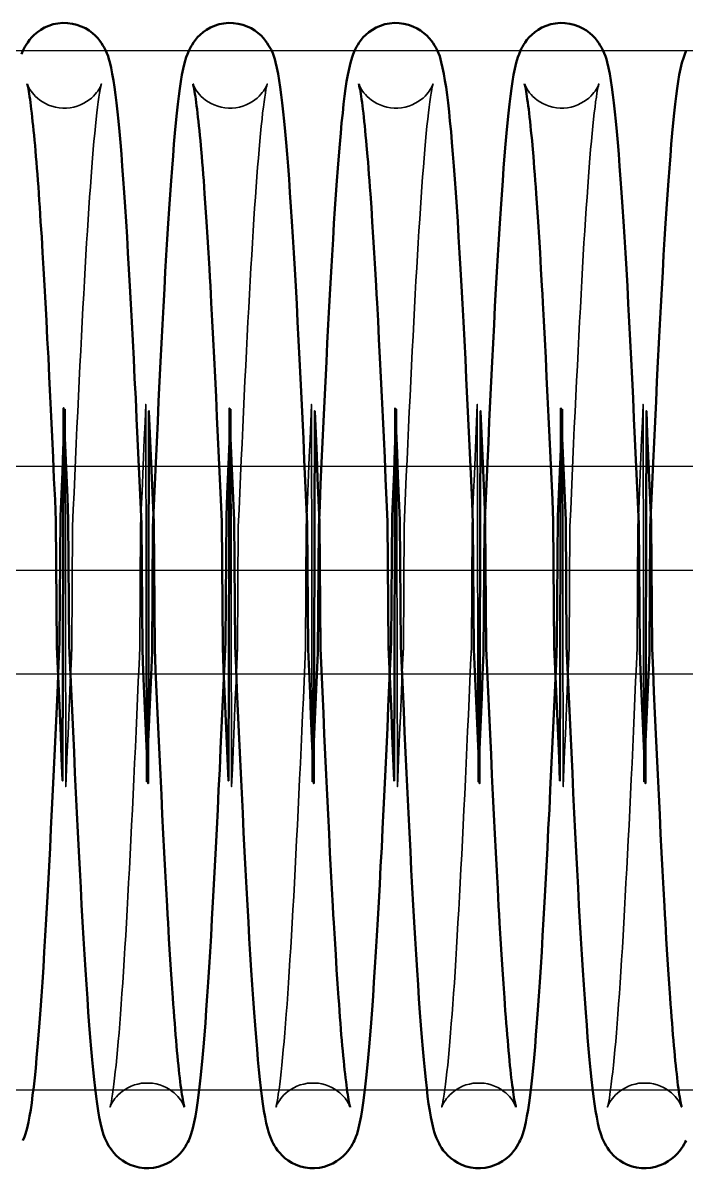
# Model space of a CAD drawing. Header units: millimetres. Extents: x 0 to 190005487, y 0 to 455456909.
# Drawn here: x 92367.8 to 92399.7, y 28280.8 to 28335.9 of the extents above; entities that cross this region are included whole.
import ezdxf

# ---------------------------------------------------------------- set-up
doc = ezdxf.new("R2010")
doc.units = ezdxf.units.MM
doc.header["$LTSCALE"] = 400
doc.header["$MEASUREMENT"] = 0
doc.linetypes.add('ACAD_ISO04W100', pattern=[30, 24, -3, 0, -3])
doc.linetypes.add('CEN', pattern=[35, 30, -2, 1, -2])
doc.layers.get('0').update_dxf_attribs({"linetype": 'CONTINUOUS'})
doc.layers.add('cen', color=1, linetype='ACAD_ISO04W100')
doc.layers.add('가려진 것(ISO)', color=7, linetype='CONTINUOUS', lineweight=35)
doc.layers.add('가시적인 것(ISO)', color=7, linetype='CONTINUOUS', lineweight=50)

# ---------------------------------------------------------------- blocks, each defined once
blk = doc.blocks.new('토션스프링 3')
at = {"layer": '가려진 것(ISO)', "flags": 128}
for points in [[(21461953.65, -50952857.63), (21461953.65, -50952857.65), (21461953.67, -50952857.7), (21461953.72, -50952857.81), (21461953.8, -50952857.97), (21461953.85, -50952858.08), (21461953.93, -50952858.2), (21461954.02, -50952858.33), (21461954.14, -50952858.48), (21461954.28, -50952858.65), (21461954.44, -50952858.83), (21461954.64, -50952859.01), (21461954.87, -50952859.19), (21461955.12, -50952859.36), (21461955.4, -50952859.52), (21461955.71, -50952859.66), (21461956.03, -50952859.77), (21461956.37, -50952859.86), (21461956.72, -50952859.92), (21461957.07, -50952859.95), (21461957.43, -50952859.95), (21461957.78, -50952859.91), (21461958.13, -50952859.85), (21461958.46, -50952859.76), (21461958.78, -50952859.63), (21461959.08, -50952859.49), (21461959.36, -50952859.33), (21461959.61, -50952859.16), (21461959.83, -50952858.98), (21461960.02, -50952858.8), (21461960.18, -50952858.62), (21461960.32, -50952858.46), (21461960.43, -50952858.31), (21461960.52, -50952858.17), (21461960.59, -50952858.05), (21461960.64, -50952857.95), (21461960.69, -50952857.87), (21461960.74, -50952857.74), (21461960.77, -50952857.67), (21461960.78, -50952857.63), (21461960.78, -50952857.64), (21461960.77, -50952857.67), (21461960.76, -50952857.73), (21461960.74, -50952857.81), (21461960.72, -50952857.91), (21461960.67, -50952858.17), (21461960.61, -50952858.51), (21461960.54, -50952858.9), (21461960.48, -50952859.35), (21461960.41, -50952859.86), (21461960.35, -50952860.42), (21461960.28, -50952861.02), (21461960.21, -50952861.68), (21461960.14, -50952862.38), (21461960.07, -50952863.13), (21461960, -50952863.93), (21461959.93, -50952864.76), (21461959.86, -50952865.64), (21461959.79, -50952866.56), (21461959.72, -50952867.53), (21461959.65, -50952868.53), (21461959.57, -50952869.57), (21461959.5, -50952870.66), (21461959.43, -50952871.77), (21461959.36, -50952872.93), (21461959.29, -50952874.11), (21461959.22, -50952875.33), (21461959.15, -50952876.58), (21461959.08, -50952877.86), (21461959, -50952879.18), (21461958.93, -50952880.53), (21461958.86, -50952881.91), (21461958.79, -50952883.31), (21461958.72, -50952884.74), (21461958.65, -50952886.2), (21461958.58, -50952887.68), (21461958.5, -50952889.18), (21461958.43, -50952890.7), (21461958.36, -50952892.24), (21461958.29, -50952893.79), (21461958.22, -50952895.37), (21461958.15, -50952896.97), (21461958.07, -50952898.58), (21461958, -50952900.21), (21461957.93, -50952911.85), (21461957.86, -50952913.5), (21461957.79, -50952915.16), (21461957.72, -50952916.83), (21461957.65, -50952918.5), (21461957.57, -50952920.18), (21461957.5, -50952921.86), (21461957.43, -50952923.54), (21461957.36, -50952925.23), (21461957.29, -50952888.93), (21461957.22, -50952890.62)], [(21461969.59, -50952857.63), (21461969.6, -50952857.65), (21461969.62, -50952857.7), (21461969.66, -50952857.81), (21461969.74, -50952857.97), (21461969.8, -50952858.07), (21461969.87, -50952858.19), (21461969.97, -50952858.33), (21461970.08, -50952858.48), (21461970.22, -50952858.65), (21461970.39, -50952858.82), (21461970.58, -50952859), (21461970.81, -50952859.18), (21461971.06, -50952859.35), (21461971.34, -50952859.51), (21461971.64, -50952859.65), (21461971.97, -50952859.77), (21461972.3, -50952859.86), (21461972.65, -50952859.92), (21461973.01, -50952859.95), (21461973.36, -50952859.95), (21461973.72, -50952859.92), (21461974.06, -50952859.85), (21461974.4, -50952859.76), (21461974.72, -50952859.64), (21461975.02, -50952859.49), (21461975.3, -50952859.33), (21461975.55, -50952859.16), (21461975.77, -50952858.98), (21461975.96, -50952858.8), (21461976.13, -50952858.62), (21461976.26, -50952858.46), (21461976.37, -50952858.31), (21461976.46, -50952858.17), (21461976.53, -50952858.06), (21461976.59, -50952857.95), (21461976.63, -50952857.87), (21461976.69, -50952857.74), (21461976.72, -50952857.67), (21461976.73, -50952857.63), (21461976.73, -50952857.63), (21461976.72, -50952857.67), (21461976.71, -50952857.73), (21461976.69, -50952857.81), (21461976.66, -50952857.91), (21461976.61, -50952858.17), (21461976.56, -50952858.51), (21461976.49, -50952858.9), (21461976.43, -50952859.35), (21461976.36, -50952859.86), (21461976.29, -50952860.41), (21461976.23, -50952861.02), (21461976.16, -50952861.68), (21461976.09, -50952862.38), (21461976.02, -50952863.13), (21461975.95, -50952863.92), (21461975.88, -50952864.76), (21461975.81, -50952865.64), (21461975.74, -50952866.56), (21461975.66, -50952867.52), (21461975.59, -50952868.53), (21461975.52, -50952869.57), (21461975.45, -50952870.65), (21461975.38, -50952871.77), (21461975.31, -50952872.92), (21461975.24, -50952874.11), (21461975.17, -50952875.33), (21461975.09, -50952876.58), (21461975.02, -50952877.86), (21461974.95, -50952879.18), (21461974.88, -50952880.53), (21461974.81, -50952881.9), (21461974.74, -50952883.31), (21461974.67, -50952884.74), (21461974.59, -50952886.2), (21461974.52, -50952887.68), (21461974.45, -50952889.18), (21461974.38, -50952890.7), (21461974.31, -50952892.23), (21461974.24, -50952893.79), (21461974.17, -50952895.37), (21461974.09, -50952896.96), (21461974.02, -50952898.58), (21461973.95, -50952900.21), (21461973.88, -50952911.85), (21461973.81, -50952913.5), (21461973.74, -50952915.16), (21461973.66, -50952916.83), (21461973.59, -50952918.5), (21461973.52, -50952920.18), (21461973.45, -50952921.86), (21461973.38, -50952923.54), (21461973.31, -50952925.23), (21461973.23, -50952888.93), (21461973.16, -50952890.62)], [(21461985.54, -50952857.63), (21461985.55, -50952857.65), (21461985.57, -50952857.7), (21461985.61, -50952857.81), (21461985.69, -50952857.97), (21461985.75, -50952858.07), (21461985.82, -50952858.19), (21461985.91, -50952858.33), (21461986.03, -50952858.48), (21461986.17, -50952858.65), (21461986.33, -50952858.82), (21461986.53, -50952859), (21461986.75, -50952859.18), (21461987.01, -50952859.35), (21461987.29, -50952859.51), (21461987.59, -50952859.65), (21461987.91, -50952859.77), (21461988.25, -50952859.86), (21461988.6, -50952859.92), (21461988.95, -50952859.95), (21461989.31, -50952859.95), (21461989.66, -50952859.92), (21461990.01, -50952859.85), (21461990.35, -50952859.76), (21461990.67, -50952859.64), (21461990.97, -50952859.49), (21461991.24, -50952859.33), (21461991.49, -50952859.16), (21461991.72, -50952858.98), (21461991.91, -50952858.8), (21461992.07, -50952858.62), (21461992.21, -50952858.46), (21461992.32, -50952858.31), (21461992.41, -50952858.17), (21461992.48, -50952858.06), (21461992.54, -50952857.95), (21461992.58, -50952857.87), (21461992.64, -50952857.74), (21461992.67, -50952857.67), (21461992.68, -50952857.63), (21461992.68, -50952857.63), (21461992.67, -50952857.67), (21461992.65, -50952857.73), (21461992.63, -50952857.81), (21461992.61, -50952857.91), (21461992.56, -50952858.17), (21461992.5, -50952858.51), (21461992.44, -50952858.9), (21461992.37, -50952859.35), (21461992.31, -50952859.86), (21461992.24, -50952860.41), (21461992.17, -50952861.02), (21461992.1, -50952861.68), (21461992.03, -50952862.38), (21461991.96, -50952863.13), (21461991.89, -50952863.92), (21461991.82, -50952864.76), (21461991.75, -50952865.64), (21461991.68, -50952866.56), (21461991.61, -50952867.52), (21461991.54, -50952868.53), (21461991.47, -50952869.57), (21461991.4, -50952870.65), (21461991.33, -50952871.77), (21461991.25, -50952872.92), (21461991.18, -50952874.11), (21461991.11, -50952875.33), (21461991.04, -50952876.58), (21461990.97, -50952877.86), (21461990.9, -50952879.18), (21461990.83, -50952880.53), (21461990.76, -50952881.9), (21461990.68, -50952883.31), (21461990.61, -50952884.74), (21461990.54, -50952886.2), (21461990.47, -50952887.68), (21461990.4, -50952889.18), (21461990.33, -50952890.7), (21461990.25, -50952892.23), (21461990.18, -50952893.79), (21461990.11, -50952895.37), (21461990.04, -50952896.96), (21461989.97, -50952898.58), (21461989.9, -50952900.21), (21461989.83, -50952911.85), (21461989.75, -50952913.5), (21461989.68, -50952915.16), (21461989.61, -50952916.83), (21461989.54, -50952918.5), (21461989.47, -50952920.18), (21461989.4, -50952921.86), (21461989.32, -50952923.54), (21461989.25, -50952925.23), (21461989.18, -50952888.93), (21461989.11, -50952890.62)], [(21462001.49, -50952857.63), (21462001.49, -50952857.65), (21462001.51, -50952857.7), (21462001.56, -50952857.81), (21462001.64, -50952857.97), (21462001.69, -50952858.07), (21462001.77, -50952858.19), (21462001.86, -50952858.33), (21462001.97, -50952858.48), (21462002.11, -50952858.65), (21462002.28, -50952858.82), (21462002.48, -50952859), (21462002.7, -50952859.18), (21462002.96, -50952859.35), (21462003.24, -50952859.51), (21462003.54, -50952859.65), (21462003.86, -50952859.77), (21462004.2, -50952859.86), (21462004.55, -50952859.92), (21462004.9, -50952859.95), (21462005.26, -50952859.95), (21462005.61, -50952859.92), (21462005.96, -50952859.85), (21462006.29, -50952859.76), (21462006.61, -50952859.64), (21462006.91, -50952859.49), (21462007.19, -50952859.33), (21462007.44, -50952859.16), (21462007.66, -50952858.98), (21462007.86, -50952858.8), (21462008.02, -50952858.62), (21462008.16, -50952858.46), (21462008.27, -50952858.31), (21462008.36, -50952858.17), (21462008.43, -50952858.06), (21462008.48, -50952857.95), (21462008.53, -50952857.87), (21462008.58, -50952857.74), (21462008.61, -50952857.67), (21462008.62, -50952857.63), (21462008.62, -50952857.63), (21462008.62, -50952857.67), (21462008.6, -50952857.73), (21462008.58, -50952857.81), (21462008.56, -50952857.91), (21462008.51, -50952858.17), (21462008.45, -50952858.51), (21462008.39, -50952858.9), (21462008.32, -50952859.35), (21462008.26, -50952859.86), (21462008.19, -50952860.41), (21462008.12, -50952861.02), (21462008.05, -50952861.68), (21462007.98, -50952862.38), (21462007.91, -50952863.13), (21462007.84, -50952863.92), (21462007.77, -50952864.76), (21462007.7, -50952865.64), (21462007.63, -50952866.56), (21462007.56, -50952867.52), (21462007.49, -50952868.53), (21462007.42, -50952869.57), (21462007.34, -50952870.65), (21462007.27, -50952871.77), (21462007.2, -50952872.92), (21462007.13, -50952874.11), (21462007.06, -50952875.33), (21462006.99, -50952876.58), (21462006.92, -50952877.86), (21462006.85, -50952879.18), (21462006.77, -50952880.53), (21462006.7, -50952881.9), (21462006.63, -50952883.31), (21462006.56, -50952884.74), (21462006.49, -50952886.2), (21462006.42, -50952887.68), (21462006.34, -50952889.18), (21462006.27, -50952890.7), (21462006.2, -50952892.23), (21462006.13, -50952893.79), (21462006.06, -50952895.37), (21462005.99, -50952896.96), (21462005.92, -50952898.58), (21462005.84, -50952900.21), (21462005.77, -50952911.85), (21462005.7, -50952913.5), (21462005.63, -50952915.16), (21462005.56, -50952916.83), (21462005.49, -50952918.5), (21462005.41, -50952920.18), (21462005.34, -50952921.86), (21462005.27, -50952923.54), (21462005.2, -50952925.23), (21462005.13, -50952888.93), (21462005.06, -50952890.62)], [(21461968.76, -50952956.08), (21461968.75, -50952956.06), (21461968.73, -50952956.01), (21461968.69, -50952955.9), (21461968.61, -50952955.74), (21461968.55, -50952955.64), (21461968.48, -50952955.52), (21461968.39, -50952955.38), (21461968.27, -50952955.23), (21461968.13, -50952955.06), (21461967.97, -50952954.89), (21461967.77, -50952954.71), (21461967.55, -50952954.53), (21461967.29, -50952954.36), (21461967.01, -50952954.2), (21461966.71, -50952954.06), (21461966.39, -50952953.94), (21461966.05, -50952953.85), (21461965.7, -50952953.79), (21461965.35, -50952953.76), (21461964.99, -50952953.76), (21461964.64, -50952953.79), (21461964.29, -50952953.86), (21461963.96, -50952953.95), (21461963.64, -50952954.07), (21461963.34, -50952954.21), (21461963.06, -50952954.37), (21461962.81, -50952954.55), (21461962.59, -50952954.73), (21461962.39, -50952954.91), (21461962.23, -50952955.08), (21461962.09, -50952955.25), (21461961.98, -50952955.4), (21461961.89, -50952955.53), (21461961.82, -50952955.65), (21461961.77, -50952955.75), (21461961.72, -50952955.84), (21461961.66, -50952955.97), (21461961.63, -50952956.04), (21461961.62, -50952956.08), (21461961.62, -50952956.08), (21461961.63, -50952956.04), (21461961.65, -50952955.99), (21461961.66, -50952955.9), (21461961.69, -50952955.8), (21461961.74, -50952955.54), (21461961.8, -50952955.21), (21461961.86, -50952954.82), (21461961.92, -50952954.37), (21461961.99, -50952953.86), (21461962.05, -50952953.3), (21461962.12, -50952952.69), (21461962.19, -50952952.03), (21461962.26, -50952951.32), (21461962.34, -50952950.56), (21461962.41, -50952949.77), (21461962.48, -50952948.93), (21461962.55, -50952948.05), (21461962.62, -50952947.13), (21461962.69, -50952946.17), (21461962.76, -50952945.16), (21461962.83, -50952944.12), (21461962.9, -50952943.03), (21461962.98, -50952941.91), (21461963.05, -50952940.76), (21461963.12, -50952939.57), (21461963.19, -50952938.35), (21461963.26, -50952937.1), (21461963.33, -50952935.82), (21461963.4, -50952934.51), (21461963.47, -50952933.16), (21461963.55, -50952931.78), (21461963.62, -50952930.38), (21461963.69, -50952928.95), (21461963.76, -50952927.49), (21461963.83, -50952926.01), (21461963.9, -50952924.51), (21461963.97, -50952922.99), (21461964.05, -50952921.45), (21461964.12, -50952919.89), (21461964.19, -50952918.32), (21461964.26, -50952916.73), (21461964.33, -50952915.12), (21461964.4, -50952913.49), (21461964.47, -50952911.85), (21461964.55, -50952900.2), (21461964.62, -50952898.54), (21461964.69, -50952896.87), (21461964.76, -50952895.2), (21461964.83, -50952893.52), (21461964.9, -50952891.84), (21461964.98, -50952890.16), (21461965.05, -50952888.47), (21461965.12, -50952924.78), (21461965.19, -50952923.09)], [(21461984.71, -50952956.08), (21461984.7, -50952956.06), (21461984.68, -50952956.01), (21461984.64, -50952955.9), (21461984.56, -50952955.74), (21461984.5, -50952955.64), (21461984.43, -50952955.52), (21461984.33, -50952955.38), (21461984.22, -50952955.23), (21461984.08, -50952955.06), (21461983.91, -50952954.89), (21461983.72, -50952954.71), (21461983.49, -50952954.53), (21461983.24, -50952954.36), (21461982.96, -50952954.2), (21461982.66, -50952954.06), (21461982.34, -50952953.94), (21461982, -50952953.85), (21461981.65, -50952953.79), (21461981.3, -50952953.76), (21461980.94, -50952953.76), (21461980.59, -50952953.79), (21461980.24, -50952953.86), (21461979.9, -50952953.95), (21461979.58, -50952954.07), (21461979.28, -50952954.21), (21461979.01, -50952954.37), (21461978.76, -50952954.55), (21461978.53, -50952954.73), (21461978.34, -50952954.91), (21461978.18, -50952955.08), (21461978.04, -50952955.25), (21461977.93, -50952955.4), (21461977.84, -50952955.53), (21461977.77, -50952955.65), (21461977.71, -50952955.75), (21461977.67, -50952955.84), (21461977.61, -50952955.97), (21461977.58, -50952956.04), (21461977.57, -50952956.08), (21461977.57, -50952956.08), (21461977.58, -50952956.04), (21461977.59, -50952955.99), (21461977.61, -50952955.9), (21461977.63, -50952955.8), (21461977.69, -50952955.54), (21461977.74, -50952955.21), (21461977.8, -50952954.82), (21461977.87, -50952954.37), (21461977.93, -50952953.86), (21461978, -50952953.3), (21461978.07, -50952952.69), (21461978.14, -50952952.03), (21461978.21, -50952951.32), (21461978.28, -50952950.57), (21461978.35, -50952949.77), (21461978.42, -50952948.93), (21461978.5, -50952948.05), (21461978.57, -50952947.13), (21461978.64, -50952946.17), (21461978.71, -50952945.16), (21461978.78, -50952944.12), (21461978.85, -50952943.03), (21461978.92, -50952941.92), (21461978.99, -50952940.76), (21461979.06, -50952939.57), (21461979.14, -50952938.35), (21461979.21, -50952937.1), (21461979.28, -50952935.82), (21461979.35, -50952934.51), (21461979.42, -50952933.16), (21461979.49, -50952931.78), (21461979.56, -50952930.38), (21461979.64, -50952928.95), (21461979.71, -50952927.49), (21461979.78, -50952926.01), (21461979.85, -50952924.51), (21461979.92, -50952922.99), (21461979.99, -50952921.45), (21461980.06, -50952919.89), (21461980.14, -50952918.32), (21461980.21, -50952916.73), (21461980.28, -50952915.12), (21461980.35, -50952913.49), (21461980.42, -50952911.85), (21461980.49, -50952900.2), (21461980.57, -50952898.54), (21461980.64, -50952896.87), (21461980.71, -50952895.2), (21461980.78, -50952893.52), (21461980.85, -50952891.84), (21461980.92, -50952890.15), (21461980.99, -50952888.47), (21461981.07, -50952924.78), (21461981.14, -50952923.09)], [(21462000.65, -50952956.08), (21462000.65, -50952956.06), (21462000.63, -50952956.01), (21462000.58, -50952955.9), (21462000.5, -50952955.74), (21462000.45, -50952955.64), (21462000.37, -50952955.52), (21462000.28, -50952955.38), (21462000.17, -50952955.23), (21462000.03, -50952955.06), (21461999.86, -50952954.89), (21461999.67, -50952954.71), (21461999.44, -50952954.53), (21461999.19, -50952954.36), (21461998.91, -50952954.2), (21461998.6, -50952954.06), (21461998.28, -50952953.94), (21461997.95, -50952953.85), (21461997.6, -50952953.79), (21461997.24, -50952953.76), (21461996.89, -50952953.76), (21461996.53, -50952953.79), (21461996.19, -50952953.86), (21461995.85, -50952953.95), (21461995.53, -50952954.07), (21461995.23, -50952954.21), (21461994.95, -50952954.37), (21461994.7, -50952954.55), (21461994.48, -50952954.73), (21461994.29, -50952954.91), (21461994.12, -50952955.08), (21461993.99, -50952955.25), (21461993.88, -50952955.4), (21461993.79, -50952955.53), (21461993.71, -50952955.65), (21461993.66, -50952955.75), (21461993.62, -50952955.84), (21461993.56, -50952955.97), (21461993.53, -50952956.04), (21461993.52, -50952956.08), (21461993.52, -50952956.08), (21461993.52, -50952956.04), (21461993.54, -50952955.99), (21461993.56, -50952955.9), (21461993.58, -50952955.8), (21461993.63, -50952955.54), (21461993.69, -50952955.21), (21461993.75, -50952954.82), (21461993.81, -50952954.37), (21461993.88, -50952953.86), (21461993.95, -50952953.3), (21461994.02, -50952952.69), (21461994.09, -50952952.03), (21461994.16, -50952951.32), (21461994.23, -50952950.57), (21461994.3, -50952949.77), (21461994.37, -50952948.93), (21461994.44, -50952948.05), (21461994.51, -50952947.13), (21461994.58, -50952946.17), (21461994.65, -50952945.16), (21461994.73, -50952944.12), (21461994.8, -50952943.03), (21461994.87, -50952941.92), (21461994.94, -50952940.76), (21461995.01, -50952939.57), (21461995.08, -50952938.35), (21461995.15, -50952937.1), (21461995.23, -50952935.82), (21461995.3, -50952934.51), (21461995.37, -50952933.16), (21461995.44, -50952931.78), (21461995.51, -50952930.38), (21461995.58, -50952928.95), (21461995.65, -50952927.49), (21461995.73, -50952926.01), (21461995.8, -50952924.51), (21461995.87, -50952922.99), (21461995.94, -50952921.45), (21461996.01, -50952919.89), (21461996.08, -50952918.32), (21461996.15, -50952916.73), (21461996.23, -50952915.12), (21461996.3, -50952913.49), (21461996.37, -50952911.85), (21461996.44, -50952900.2), (21461996.51, -50952898.54), (21461996.58, -50952896.87), (21461996.66, -50952895.2), (21461996.73, -50952893.52), (21461996.8, -50952891.84), (21461996.87, -50952890.15), (21461996.94, -50952888.47), (21461997.01, -50952924.78), (21461997.08, -50952923.09)], [(21462016.6, -50952956.08), (21462016.59, -50952956.06), (21462016.57, -50952956.01), (21462016.53, -50952955.9), (21462016.45, -50952955.74), (21462016.39, -50952955.64), (21462016.32, -50952955.52), (21462016.23, -50952955.38), (21462016.11, -50952955.23), (21462015.97, -50952955.06), (21462015.81, -50952954.89), (21462015.61, -50952954.71), (21462015.39, -50952954.53), (21462015.13, -50952954.36), (21462014.85, -50952954.2), (21462014.55, -50952954.06), (21462014.23, -50952953.94), (21462013.89, -50952953.85), (21462013.55, -50952953.79), (21462013.19, -50952953.76), (21462012.83, -50952953.76), (21462012.48, -50952953.79), (21462012.13, -50952953.86), (21462011.8, -50952953.95), (21462011.48, -50952954.07), (21462011.18, -50952954.21), (21462010.9, -50952954.37), (21462010.65, -50952954.55), (21462010.43, -50952954.73), (21462010.24, -50952954.91), (21462010.07, -50952955.08), (21462009.93, -50952955.25), (21462009.82, -50952955.4), (21462009.73, -50952955.53), (21462009.66, -50952955.65), (21462009.61, -50952955.75), (21462009.56, -50952955.84), (21462009.5, -50952955.97), (21462009.47, -50952956.04), (21462009.46, -50952956.08), (21462009.46, -50952956.08), (21462009.47, -50952956.04), (21462009.49, -50952955.99), (21462009.51, -50952955.9), (21462009.53, -50952955.8), (21462009.58, -50952955.54), (21462009.64, -50952955.21), (21462009.7, -50952954.82), (21462009.76, -50952954.37), (21462009.83, -50952953.86), (21462009.89, -50952953.3), (21462009.96, -50952952.69), (21462010.03, -50952952.03), (21462010.11, -50952951.32), (21462010.18, -50952950.57), (21462010.25, -50952949.77), (21462010.32, -50952948.93), (21462010.39, -50952948.05), (21462010.46, -50952947.13), (21462010.53, -50952946.17), (21462010.6, -50952945.16), (21462010.67, -50952944.12), (21462010.74, -50952943.03), (21462010.82, -50952941.92), (21462010.89, -50952940.76), (21462010.96, -50952939.57), (21462011.03, -50952938.35), (21462011.1, -50952937.1), (21462011.17, -50952935.82), (21462011.24, -50952934.51), (21462011.31, -50952933.16), (21462011.39, -50952931.78), (21462011.46, -50952930.38), (21462011.53, -50952928.95), (21462011.6, -50952927.49), (21462011.67, -50952926.01), (21462011.74, -50952924.51), (21462011.82, -50952922.99), (21462011.89, -50952921.45), (21462011.96, -50952919.89), (21462012.03, -50952918.32), (21462012.1, -50952916.73), (21462012.17, -50952915.12), (21462012.24, -50952913.49), (21462012.32, -50952911.85), (21462012.39, -50952900.2), (21462012.46, -50952898.54), (21462012.53, -50952896.87), (21462012.6, -50952895.2), (21462012.67, -50952893.52), (21462012.74, -50952891.84), (21462012.82, -50952890.15), (21462012.89, -50952888.47), (21462012.96, -50952924.78), (21462013.03, -50952923.09)]]:
    blk.add_lwpolyline(points, dxfattribs=at)
at = {"layer": '가시적인 것(ISO)', "flags": 128}
for points in [[(21461953.11, -50952854.75), (21461953.24, -50952854.43), (21461953.33, -50952854.25), (21461953.43, -50952854.05), (21461953.55, -50952853.85), (21461953.7, -50952853.63), (21461953.87, -50952853.39), (21461954.08, -50952853.14), (21461954.33, -50952852.9), (21461954.62, -50952852.65), (21461954.95, -50952852.41), (21461955.32, -50952852.21), (21461955.72, -50952852.03), (21461956.15, -50952851.89), (21461956.6, -50952851.8), (21461957.06, -50952851.76), (21461957.53, -50952851.77), (21461957.99, -50952851.83), (21461958.43, -50952851.93), (21461958.85, -50952852.09), (21461959.24, -50952852.27), (21461959.6, -50952852.49), (21461959.92, -50952852.73), (21461960.19, -50952852.98), (21461960.43, -50952853.23), (21461960.63, -50952853.47), (21461960.79, -50952853.7), (21461960.93, -50952853.92), (21461961.05, -50952854.12), (21461961.15, -50952854.31), (21461961.31, -50952854.65), (21461961.43, -50952854.97), (21461961.51, -50952855.25), (21461961.58, -50952855.53), (21461961.71, -50952856.08), (21461961.83, -50952856.66), (21461961.94, -50952857.28), (21461962.04, -50952857.94), (21461962.13, -50952858.66), (21461962.23, -50952859.45), (21461962.32, -50952860.3), (21461962.42, -50952861.22), (21461962.51, -50952862.21), (21461962.61, -50952863.26), (21461962.7, -50952864.37), (21461962.79, -50952865.55), (21461962.88, -50952866.79), (21461962.98, -50952868.08), (21461963.07, -50952869.44), (21461963.16, -50952870.86), (21461963.25, -50952872.33), (21461963.34, -50952873.87), (21461963.43, -50952875.46), (21461963.53, -50952877.1), (21461963.62, -50952878.79), (21461963.71, -50952880.52), (21461963.8, -50952882.3), (21461963.89, -50952884.11), (21461963.98, -50952885.97), (21461964.08, -50952887.87), (21461964.17, -50952889.81), (21461964.26, -50952891.79), (21461964.35, -50952893.79), (21461964.44, -50952895.83), (21461964.53, -50952897.88), (21461964.63, -50952899.96), (21461964.72, -50952912.05), (21461964.81, -50952914.16), (21461964.9, -50952916.29), (21461964.99, -50952918.44), (21461965.08, -50952920.6), (21461965.18, -50952922.76), (21461965.27, -50952924.93), (21461965.36, -50952889.1), (21461965.45, -50952891.26), (21461965.54, -50952893.41), (21461965.63, -50952895.55), (21461965.72, -50952897.69), (21461965.82, -50952899.82), (21461965.91, -50952911.94), (21461966, -50952914.04), (21461966.09, -50952916.11), (21461966.18, -50952918.16), (21461966.27, -50952920.18), (21461966.37, -50952922.16), (21461966.46, -50952924.12), (21461966.55, -50952926.04), (21461966.64, -50952927.93), (21461966.73, -50952929.78), (21461966.82, -50952931.59), (21461966.92, -50952933.35), (21461967.01, -50952935.07), (21461967.1, -50952936.73), (21461967.14, -50952937.54), (21461967.19, -50952938.34), (21461967.28, -50952939.89), (21461967.37, -50952941.39), (21461967.46, -50952942.84), (21461967.55, -50952944.23), (21461967.65, -50952945.55), (21461967.69, -50952946.19), (21461967.74, -50952946.81), (21461967.78, -50952947.42), (21461967.83, -50952948), (21461967.87, -50952948.57), (21461967.92, -50952949.12), (21461967.96, -50952949.66), (21461968.01, -50952950.17), (21461968.05, -50952950.67), (21461968.1, -50952951.15), (21461968.14, -50952951.62), (21461968.19, -50952952.06), (21461968.23, -50952952.49), (21461968.27, -50952952.89), (21461968.32, -50952953.27), (21461968.36, -50952953.64), (21461968.4, -50952953.98), (21461968.45, -50952954.3), (21461968.49, -50952954.6), (21461968.53, -50952954.88), (21461968.57, -50952955.13), (21461968.61, -50952955.36), (21461968.64, -50952955.56), (21461968.68, -50952955.73), (21461968.71, -50952955.88), (21461968.73, -50952955.98), (21461968.75, -50952956.05), (21461968.76, -50952956.08)], [(21461965.19, -50952923.09), (21461965.28, -50952920.93), (21461965.37, -50952918.77), (21461965.47, -50952916.62), (21461965.56, -50952914.48), (21461965.65, -50952912.36), (21461965.74, -50952900.26), (21461965.83, -50952898.19), (21461965.92, -50952896.13), (21461966.01, -50952894.1), (21461966.11, -50952892.09), (21461966.2, -50952890.11), (21461966.29, -50952888.16), (21461966.38, -50952886.25), (21461966.47, -50952884.38), (21461966.56, -50952882.56), (21461966.66, -50952880.78), (21461966.75, -50952879.04), (21461966.84, -50952877.35), (21461966.93, -50952875.7), (21461967.02, -50952874.1), (21461967.12, -50952872.56), (21461967.21, -50952871.07), (21461967.3, -50952869.64), (21461967.39, -50952868.27), (21461967.48, -50952866.96), (21461967.58, -50952865.72), (21461967.67, -50952864.53), (21461967.76, -50952863.41), (21461967.85, -50952862.36), (21461967.95, -50952861.37), (21461968.04, -50952860.44), (21461968.13, -50952859.58), (21461968.23, -50952858.79), (21461968.32, -50952858.06), (21461968.42, -50952857.39), (21461968.53, -50952856.76), (21461968.65, -50952856.17), (21461968.78, -50952855.62), (21461968.94, -50952855.06), (21461969.05, -50952854.75), (21461969.19, -50952854.43), (21461969.28, -50952854.25), (21461969.38, -50952854.05), (21461969.5, -50952853.85), (21461969.64, -50952853.63), (21461969.82, -50952853.39), (21461970.03, -50952853.14), (21461970.28, -50952852.89), (21461970.57, -50952852.65), (21461970.9, -50952852.41), (21461971.27, -50952852.21), (21461971.67, -50952852.03), (21461972.1, -50952851.89), (21461972.55, -50952851.8), (21461973.01, -50952851.76), (21461973.47, -50952851.77), (21461973.93, -50952851.83), (21461974.37, -50952851.93), (21461974.8, -50952852.09), (21461975.19, -50952852.27), (21461975.55, -50952852.49), (21461975.86, -50952852.73), (21461976.14, -50952852.98), (21461976.37, -50952853.23), (21461976.57, -50952853.47), (21461976.74, -50952853.7), (21461976.87, -50952853.92), (21461976.99, -50952854.12), (21461977.1, -50952854.31), (21461977.26, -50952854.66), (21461977.37, -50952854.97), (21461977.46, -50952855.25), (21461977.53, -50952855.53), (21461977.66, -50952856.08), (21461977.77, -50952856.66), (21461977.88, -50952857.28), (21461977.98, -50952857.94), (21461978.08, -50952858.66), (21461978.18, -50952859.45), (21461978.27, -50952860.3), (21461978.37, -50952861.22), (21461978.46, -50952862.21), (21461978.55, -50952863.26), (21461978.65, -50952864.37), (21461978.74, -50952865.55), (21461978.83, -50952866.79), (21461978.92, -50952868.08), (21461979.01, -50952869.44), (21461979.11, -50952870.86), (21461979.2, -50952872.33), (21461979.29, -50952873.87), (21461979.38, -50952875.46), (21461979.47, -50952877.1), (21461979.57, -50952878.79), (21461979.66, -50952880.52), (21461979.75, -50952882.3), (21461979.84, -50952884.11), (21461979.93, -50952885.97), (21461980.02, -50952887.87), (21461980.11, -50952889.81), (21461980.21, -50952891.79), (21461980.3, -50952893.79), (21461980.39, -50952895.83), (21461980.48, -50952897.88), (21461980.57, -50952899.96), (21461980.66, -50952912.05), (21461980.76, -50952914.16), (21461980.85, -50952916.29), (21461980.94, -50952918.44), (21461981.03, -50952920.6), (21461981.12, -50952922.76), (21461981.21, -50952924.93), (21461981.31, -50952889.1), (21461981.4, -50952891.26), (21461981.49, -50952893.41), (21461981.58, -50952895.55), (21461981.67, -50952897.69), (21461981.76, -50952899.82), (21461981.86, -50952911.94), (21461981.95, -50952914.04), (21461982.04, -50952916.11), (21461982.13, -50952918.16), (21461982.22, -50952920.18), (21461982.31, -50952922.16), (21461982.4, -50952924.12), (21461982.5, -50952926.04), (21461982.59, -50952927.93), (21461982.68, -50952929.78), (21461982.77, -50952931.59), (21461982.86, -50952933.35), (21461982.95, -50952935.07), (21461983.05, -50952936.73), (21461983.09, -50952937.54), (21461983.14, -50952938.34), (21461983.23, -50952939.89), (21461983.32, -50952941.39), (21461983.41, -50952942.84), (21461983.5, -50952944.23), (21461983.59, -50952945.55), (21461983.64, -50952946.19), (21461983.68, -50952946.81), (21461983.73, -50952947.42), (21461983.77, -50952948), (21461983.82, -50952948.57), (21461983.86, -50952949.12), (21461983.91, -50952949.66), (21461983.95, -50952950.17), (21461984, -50952950.67), (21461984.04, -50952951.15), (21461984.09, -50952951.62), (21461984.13, -50952952.06), (21461984.18, -50952952.49), (21461984.22, -50952952.89), (21461984.27, -50952953.27), (21461984.31, -50952953.64), (21461984.35, -50952953.98), (21461984.39, -50952954.3), (21461984.43, -50952954.6), (21461984.48, -50952954.88), (21461984.52, -50952955.13), (21461984.55, -50952955.36), (21461984.59, -50952955.56), (21461984.62, -50952955.73), (21461984.65, -50952955.88), (21461984.68, -50952955.98), (21461984.7, -50952956.05), (21461984.71, -50952956.08)], [(21461981.14, -50952923.09), (21461981.23, -50952920.93), (21461981.32, -50952918.77), (21461981.41, -50952916.62), (21461981.5, -50952914.48), (21461981.6, -50952912.36), (21461981.69, -50952900.26), (21461981.78, -50952898.19), (21461981.87, -50952896.13), (21461981.96, -50952894.1), (21461982.05, -50952892.09), (21461982.14, -50952890.11), (21461982.24, -50952888.16), (21461982.33, -50952886.25), (21461982.42, -50952884.38), (21461982.51, -50952882.56), (21461982.6, -50952880.78), (21461982.69, -50952879.04), (21461982.79, -50952877.35), (21461982.88, -50952875.7), (21461982.97, -50952874.1), (21461983.06, -50952872.56), (21461983.15, -50952871.07), (21461983.25, -50952869.64), (21461983.34, -50952868.27), (21461983.43, -50952866.96), (21461983.52, -50952865.72), (21461983.61, -50952864.53), (21461983.71, -50952863.41), (21461983.8, -50952862.36), (21461983.89, -50952861.37), (21461983.99, -50952860.44), (21461984.08, -50952859.58), (21461984.18, -50952858.79), (21461984.27, -50952858.06), (21461984.37, -50952857.39), (21461984.48, -50952856.76), (21461984.6, -50952856.17), (21461984.73, -50952855.61), (21461984.89, -50952855.06), (21461985, -50952854.75), (21461985.14, -50952854.43), (21461985.22, -50952854.25), (21461985.32, -50952854.05), (21461985.44, -50952853.85), (21461985.59, -50952853.63), (21461985.76, -50952853.39), (21461985.97, -50952853.14), (21461986.22, -50952852.89), (21461986.51, -50952852.65), (21461986.85, -50952852.41), (21461987.22, -50952852.2), (21461987.62, -50952852.03), (21461988.05, -50952851.89), (21461988.5, -50952851.8), (21461988.96, -50952851.76), (21461989.42, -50952851.77), (21461989.88, -50952851.83), (21461990.32, -50952851.93), (21461990.74, -50952852.09), (21461991.14, -50952852.28), (21461991.49, -50952852.49), (21461991.81, -50952852.73), (21461992.09, -50952852.98), (21461992.32, -50952853.23), (21461992.52, -50952853.47), (21461992.68, -50952853.7), (21461992.82, -50952853.92), (21461992.94, -50952854.12), (21461993.04, -50952854.31), (21461993.2, -50952854.66), (21461993.32, -50952854.97), (21461993.41, -50952855.25), (21461993.47, -50952855.53), (21461993.6, -50952856.08), (21461993.72, -50952856.66), (21461993.83, -50952857.28), (21461993.93, -50952857.94), (21461994.03, -50952858.66), (21461994.12, -50952859.45), (21461994.22, -50952860.3), (21461994.31, -50952861.22), (21461994.41, -50952862.21), (21461994.5, -50952863.26), (21461994.59, -50952864.37), (21461994.69, -50952865.55), (21461994.78, -50952866.79), (21461994.87, -50952868.08), (21461994.96, -50952869.44), (21461995.05, -50952870.86), (21461995.14, -50952872.33), (21461995.24, -50952873.87), (21461995.33, -50952875.46), (21461995.42, -50952877.1), (21461995.51, -50952878.79), (21461995.6, -50952880.52), (21461995.7, -50952882.3), (21461995.79, -50952884.11), (21461995.88, -50952885.97), (21461995.97, -50952887.87), (21461996.06, -50952889.81), (21461996.15, -50952891.79), (21461996.25, -50952893.79), (21461996.34, -50952895.83), (21461996.43, -50952897.88), (21461996.52, -50952899.96), (21461996.61, -50952912.05), (21461996.7, -50952914.16), (21461996.79, -50952916.29), (21461996.89, -50952918.44), (21461996.98, -50952920.6), (21461997.07, -50952922.76), (21461997.16, -50952924.93), (21461997.25, -50952889.1), (21461997.34, -50952891.26), (21461997.44, -50952893.41), (21461997.53, -50952895.55), (21461997.62, -50952897.69), (21461997.71, -50952899.82), (21461997.8, -50952911.94), (21461997.89, -50952914.04), (21461997.99, -50952916.11), (21461998.08, -50952918.16), (21461998.17, -50952920.18), (21461998.26, -50952922.16), (21461998.35, -50952924.12), (21461998.44, -50952926.04), (21461998.53, -50952927.93), (21461998.63, -50952929.78), (21461998.72, -50952931.59), (21461998.81, -50952933.35), (21461998.9, -50952935.07), (21461998.99, -50952936.73), (21461999.04, -50952937.54), (21461999.08, -50952938.34), (21461999.17, -50952939.89), (21461999.27, -50952941.39), (21461999.36, -50952942.84), (21461999.45, -50952944.23), (21461999.54, -50952945.55), (21461999.58, -50952946.19), (21461999.63, -50952946.81), (21461999.68, -50952947.42), (21461999.72, -50952948), (21461999.77, -50952948.57), (21461999.81, -50952949.12), (21461999.86, -50952949.66), (21461999.9, -50952950.17), (21461999.95, -50952950.67), (21461999.99, -50952951.15), (21462000.04, -50952951.62), (21462000.08, -50952952.06), (21462000.12, -50952952.49), (21462000.17, -50952952.89), (21462000.21, -50952953.27), (21462000.26, -50952953.64), (21462000.3, -50952953.98), (21462000.34, -50952954.3), (21462000.38, -50952954.6), (21462000.42, -50952954.88), (21462000.46, -50952955.13), (21462000.5, -50952955.36), (21462000.54, -50952955.56), (21462000.57, -50952955.73), (21462000.6, -50952955.88), (21462000.63, -50952955.98), (21462000.65, -50952956.05), (21462000.65, -50952956.08)], [(21461997.08, -50952923.09), (21461997.18, -50952920.93), (21461997.27, -50952918.77), (21461997.36, -50952916.62), (21461997.45, -50952914.48), (21461997.54, -50952912.36), (21461997.63, -50952900.26), (21461997.72, -50952898.19), (21461997.82, -50952896.13), (21461997.91, -50952894.1), (21461998, -50952892.09), (21461998.09, -50952890.11), (21461998.18, -50952888.16), (21461998.27, -50952886.25), (21461998.37, -50952884.38), (21461998.46, -50952882.56), (21461998.55, -50952880.78), (21461998.64, -50952879.04), (21461998.73, -50952877.35), (21461998.82, -50952875.7), (21461998.92, -50952874.1), (21461999.01, -50952872.56), (21461999.1, -50952871.07), (21461999.19, -50952869.64), (21461999.29, -50952868.27), (21461999.38, -50952866.96), (21461999.47, -50952865.72), (21461999.56, -50952864.53), (21461999.65, -50952863.41), (21461999.75, -50952862.36), (21461999.84, -50952861.37), (21461999.93, -50952860.44), (21462000.03, -50952859.58), (21462000.12, -50952858.79), (21462000.22, -50952858.06), (21462000.32, -50952857.39), (21462000.43, -50952856.76), (21462000.54, -50952856.17), (21462000.68, -50952855.61), (21462000.84, -50952855.06), (21462000.95, -50952854.75), (21462001.08, -50952854.42), (21462001.17, -50952854.25), (21462001.27, -50952854.05), (21462001.39, -50952853.85), (21462001.54, -50952853.63), (21462001.71, -50952853.39), (21462001.92, -50952853.14), (21462002.17, -50952852.89), (21462002.46, -50952852.65), (21462002.79, -50952852.41), (21462003.16, -50952852.2), (21462003.57, -50952852.03), (21462004, -50952851.89), (21462004.45, -50952851.8), (21462004.9, -50952851.76), (21462005.37, -50952851.77), (21462005.83, -50952851.83), (21462006.27, -50952851.93), (21462006.69, -50952852.09), (21462007.08, -50952852.28), (21462007.44, -50952852.49), (21462007.76, -50952852.73), (21462008.03, -50952852.98), (21462008.27, -50952853.23), (21462008.47, -50952853.47), (21462008.63, -50952853.7), (21462008.77, -50952853.92), (21462008.89, -50952854.12), (21462008.99, -50952854.31), (21462009.15, -50952854.66), (21462009.27, -50952854.97), (21462009.35, -50952855.25), (21462009.42, -50952855.53), (21462009.55, -50952856.08), (21462009.67, -50952856.66), (21462009.78, -50952857.28), (21462009.88, -50952857.94), (21462009.97, -50952858.66), (21462010.07, -50952859.45), (21462010.16, -50952860.3), (21462010.26, -50952861.22), (21462010.35, -50952862.21), (21462010.45, -50952863.26), (21462010.54, -50952864.37), (21462010.63, -50952865.55), (21462010.72, -50952866.79), (21462010.82, -50952868.08), (21462010.91, -50952869.44), (21462011, -50952870.86), (21462011.09, -50952872.33), (21462011.18, -50952873.87), (21462011.28, -50952875.46), (21462011.37, -50952877.1), (21462011.46, -50952878.79), (21462011.55, -50952880.52), (21462011.64, -50952882.3), (21462011.73, -50952884.11), (21462011.83, -50952885.97), (21462011.92, -50952887.87), (21462012.01, -50952889.81), (21462012.1, -50952891.79), (21462012.19, -50952893.79), (21462012.28, -50952895.83), (21462012.38, -50952897.88), (21462012.47, -50952899.96), (21462012.56, -50952912.05), (21462012.65, -50952914.16), (21462012.74, -50952916.29), (21462012.83, -50952918.44), (21462012.92, -50952920.6), (21462013.02, -50952922.76), (21462013.11, -50952924.93), (21462013.2, -50952889.1), (21462013.29, -50952891.26), (21462013.38, -50952893.41), (21462013.47, -50952895.55), (21462013.57, -50952897.69), (21462013.66, -50952899.82), (21462013.75, -50952911.94), (21462013.84, -50952914.04), (21462013.93, -50952916.11), (21462014.02, -50952918.16), (21462014.12, -50952920.18), (21462014.21, -50952922.16), (21462014.3, -50952924.12), (21462014.39, -50952926.04), (21462014.48, -50952927.93), (21462014.57, -50952929.78), (21462014.66, -50952931.59), (21462014.76, -50952933.35), (21462014.85, -50952935.07), (21462014.94, -50952936.73), (21462014.98, -50952937.54), (21462015.03, -50952938.34), (21462015.12, -50952939.89), (21462015.21, -50952941.39), (21462015.3, -50952942.84), (21462015.4, -50952944.23), (21462015.49, -50952945.55), (21462015.53, -50952946.19), (21462015.58, -50952946.81), (21462015.62, -50952947.42), (21462015.67, -50952948), (21462015.71, -50952948.57), (21462015.76, -50952949.12), (21462015.8, -50952949.66), (21462015.85, -50952950.17), (21462015.89, -50952950.67), (21462015.94, -50952951.15), (21462015.98, -50952951.62), (21462016.03, -50952952.06), (21462016.07, -50952952.49), (21462016.12, -50952952.89), (21462016.16, -50952953.27), (21462016.2, -50952953.64), (21462016.24, -50952953.98), (21462016.29, -50952954.3), (21462016.33, -50952954.6), (21462016.37, -50952954.88), (21462016.41, -50952955.13), (21462016.45, -50952955.36), (21462016.48, -50952955.56), (21462016.52, -50952955.73), (21462016.55, -50952955.88), (21462016.57, -50952955.98), (21462016.59, -50952956.05), (21462016.6, -50952956.08)], [(21462013.03, -50952923.09), (21462013.12, -50952920.93), (21462013.21, -50952918.77), (21462013.31, -50952916.62), (21462013.4, -50952914.48), (21462013.49, -50952912.36), (21462013.58, -50952900.26), (21462013.67, -50952898.19), (21462013.76, -50952896.13), (21462013.85, -50952894.1), (21462013.95, -50952892.09), (21462014.04, -50952890.11), (21462014.13, -50952888.16), (21462014.22, -50952886.25), (21462014.31, -50952884.38), (21462014.41, -50952882.56), (21462014.5, -50952880.78), (21462014.59, -50952879.04), (21462014.68, -50952877.35), (21462014.77, -50952875.7), (21462014.86, -50952874.1), (21462014.96, -50952872.56), (21462015.05, -50952871.07), (21462015.14, -50952869.64), (21462015.23, -50952868.27), (21462015.32, -50952866.96), (21462015.42, -50952865.72), (21462015.51, -50952864.53), (21462015.6, -50952863.41), (21462015.69, -50952862.36), (21462015.79, -50952861.37), (21462015.88, -50952860.44), (21462015.98, -50952859.58), (21462016.07, -50952858.79), (21462016.17, -50952858.06), (21462016.27, -50952857.39), (21462016.37, -50952856.76), (21462016.49, -50952856.17), (21462016.62, -50952855.61), (21462016.79, -50952855.06), (21462016.89, -50952854.75), (21462017.03, -50952854.42)], [(21461957.22, -50952890.62), (21461957.12, -50952892.78), (21461957.03, -50952894.94), (21461956.94, -50952897.09), (21461956.85, -50952899.22), (21461956.76, -50952911.34), (21461956.67, -50952913.43), (21461956.58, -50952915.51), (21461956.48, -50952917.57), (21461956.39, -50952919.6), (21461956.3, -50952921.61), (21461956.21, -50952923.59), (21461956.12, -50952925.54), (21461956.03, -50952927.45), (21461955.93, -50952929.31), (21461955.84, -50952931.13), (21461955.75, -50952932.91), (21461955.66, -50952934.65), (21461955.57, -50952936.35), (21461955.48, -50952938), (21461955.38, -50952939.59), (21461955.29, -50952941.14), (21461955.2, -50952942.62), (21461955.11, -50952944.05), (21461955.02, -50952945.42), (21461954.92, -50952946.72), (21461954.83, -50952947.97), (21461954.74, -50952949.15), (21461954.65, -50952950.28), (21461954.55, -50952951.34), (21461954.46, -50952952.33), (21461954.37, -50952953.26), (21461954.27, -50952954.13), (21461954.17, -50952954.93), (21461954.08, -50952955.66), (21461953.98, -50952956.33), (21461953.87, -50952956.95), (21461953.76, -50952957.54), (21461953.63, -50952958.09), (21461953.48, -50952958.64), (21461953.37, -50952958.95), (21461953.23, -50952959.28)], [(21461973.16, -50952890.62), (21461973.07, -50952892.78), (21461972.98, -50952894.94), (21461972.89, -50952897.09), (21461972.8, -50952899.22), (21461972.71, -50952911.34), (21461972.61, -50952913.43), (21461972.52, -50952915.51), (21461972.43, -50952917.57), (21461972.34, -50952919.6), (21461972.25, -50952921.61), (21461972.16, -50952923.59), (21461972.06, -50952925.54), (21461971.97, -50952927.45), (21461971.88, -50952929.31), (21461971.79, -50952931.13), (21461971.7, -50952932.91), (21461971.61, -50952934.65), (21461971.51, -50952936.35), (21461971.42, -50952938), (21461971.33, -50952939.59), (21461971.24, -50952941.14), (21461971.15, -50952942.62), (21461971.06, -50952944.05), (21461970.96, -50952945.42), (21461970.87, -50952946.72), (21461970.78, -50952947.97), (21461970.69, -50952949.15), (21461970.59, -50952950.27), (21461970.5, -50952951.33), (21461970.41, -50952952.33), (21461970.31, -50952953.26), (21461970.22, -50952954.13), (21461970.12, -50952954.93), (21461970.02, -50952955.66), (21461969.93, -50952956.33), (21461969.82, -50952956.95), (21461969.7, -50952957.54), (21461969.57, -50952958.09), (21461969.43, -50952958.65), (21461969.33, -50952958.95), (21461969.18, -50952959.28), (21461969.09, -50952959.46), (21461968.98, -50952959.66), (21461968.86, -50952959.86), (21461968.71, -50952960.08), (21461968.54, -50952960.32), (21461968.33, -50952960.57), (21461968.08, -50952960.82), (21461967.78, -50952961.06), (21461967.45, -50952961.3), (21461967.08, -50952961.51), (21461966.68, -50952961.68), (21461966.25, -50952961.82), (21461965.8, -50952961.91), (21461965.34, -50952961.95), (21461964.88, -50952961.94), (21461964.42, -50952961.88), (21461963.97, -50952961.77), (21461963.55, -50952961.62), (21461963.16, -50952961.43), (21461962.8, -50952961.21), (21461962.49, -50952960.98), (21461962.21, -50952960.73), (21461961.98, -50952960.48), (21461961.78, -50952960.23), (21461961.61, -50952960.01), (21461961.48, -50952959.79), (21461961.37, -50952959.59), (21461961.27, -50952959.4), (21461961.12, -50952959.06), (21461961, -50952958.75), (21461960.83, -50952958.18), (21461960.69, -50952957.62), (21461960.58, -50952957.05), (21461960.47, -50952956.44), (21461960.37, -50952955.78), (21461960.27, -50952955.05), (21461960.18, -50952954.26), (21461960.08, -50952953.41), (21461959.99, -50952952.5), (21461959.9, -50952951.52), (21461959.8, -50952950.48), (21461959.71, -50952949.37), (21461959.62, -50952948.19), (21461959.52, -50952946.95), (21461959.43, -50952945.64), (21461959.34, -50952944.28), (21461959.25, -50952942.86), (21461959.16, -50952941.38), (21461959.06, -50952939.85), (21461958.97, -50952938.26), (21461958.88, -50952936.63), (21461958.79, -50952934.95), (21461958.7, -50952933.22), (21461958.61, -50952931.44), (21461958.51, -50952929.61), (21461958.42, -50952927.75), (21461958.33, -50952925.84), (21461958.24, -50952923.9), (21461958.15, -50952921.94), (21461958.06, -50952919.94), (21461957.96, -50952917.92), (21461957.87, -50952915.87), (21461957.78, -50952913.79), (21461957.69, -50952911.68), (21461957.6, -50952899.56), (21461957.51, -50952897.43), (21461957.41, -50952895.28), (21461957.32, -50952893.13), (21461957.23, -50952890.98), (21461957.14, -50952888.82), (21461957.05, -50952924.66), (21461956.96, -50952922.5), (21461956.87, -50952920.34), (21461956.77, -50952918.18), (21461956.68, -50952916.04), (21461956.59, -50952913.91), (21461956.5, -50952911.79), (21461956.41, -50952899.7), (21461956.32, -50952897.64), (21461956.22, -50952895.6), (21461956.13, -50952893.58), (21461956.04, -50952891.58), (21461955.95, -50952889.62), (21461955.86, -50952887.69), (21461955.77, -50952885.8), (21461955.68, -50952883.95), (21461955.58, -50952882.15), (21461955.49, -50952880.39), (21461955.4, -50952878.68), (21461955.31, -50952877.02), (21461955.22, -50952875.4), (21461955.13, -50952873.84), (21461955.04, -50952872.33), (21461954.94, -50952870.89), (21461954.85, -50952869.5), (21461954.81, -50952868.83), (21461954.76, -50952868.18), (21461954.72, -50952867.54), (21461954.67, -50952866.92), (21461954.63, -50952866.32), (21461954.58, -50952865.73), (21461954.54, -50952865.16), (21461954.49, -50952864.6), (21461954.44, -50952864.07), (21461954.4, -50952863.55), (21461954.35, -50952863.05), (21461954.31, -50952862.56), (21461954.26, -50952862.1), (21461954.22, -50952861.65), (21461954.17, -50952861.23), (21461954.13, -50952860.82), (21461954.09, -50952860.44), (21461954.04, -50952860.07), (21461954, -50952859.73), (21461953.96, -50952859.41), (21461953.92, -50952859.11), (21461953.88, -50952858.83), (21461953.84, -50952858.58), (21461953.8, -50952858.35), (21461953.76, -50952858.15), (21461953.73, -50952857.97), (21461953.7, -50952857.83), (21461953.67, -50952857.72), (21461953.65, -50952857.66), (21461953.65, -50952857.63)], [(21461989.11, -50952890.62), (21461989.02, -50952892.78), (21461988.93, -50952894.94), (21461988.83, -50952897.09), (21461988.74, -50952899.22), (21461988.65, -50952911.34), (21461988.56, -50952913.43), (21461988.47, -50952915.51), (21461988.38, -50952917.57), (21461988.29, -50952919.6), (21461988.19, -50952921.61), (21461988.1, -50952923.59), (21461988.01, -50952925.54), (21461987.92, -50952927.45), (21461987.83, -50952929.31), (21461987.74, -50952931.13), (21461987.64, -50952932.91), (21461987.55, -50952934.65), (21461987.46, -50952936.35), (21461987.37, -50952938), (21461987.28, -50952939.59), (21461987.19, -50952941.14), (21461987.09, -50952942.62), (21461987, -50952944.05), (21461986.91, -50952945.42), (21461986.82, -50952946.72), (21461986.73, -50952947.97), (21461986.63, -50952949.15), (21461986.54, -50952950.28), (21461986.45, -50952951.34), (21461986.35, -50952952.33), (21461986.26, -50952953.26), (21461986.16, -50952954.13), (21461986.07, -50952954.93), (21461985.97, -50952955.66), (21461985.87, -50952956.33), (21461985.77, -50952956.95), (21461985.65, -50952957.54), (21461985.52, -50952958.09), (21461985.38, -50952958.65), (21461985.27, -50952958.95), (21461985.13, -50952959.28), (21461985.04, -50952959.46), (21461984.93, -50952959.66), (21461984.8, -50952959.86), (21461984.66, -50952960.08), (21461984.48, -50952960.32), (21461984.27, -50952960.57), (21461984.02, -50952960.82), (21461983.73, -50952961.06), (21461983.4, -50952961.29), (21461983.03, -50952961.5), (21461982.63, -50952961.68), (21461982.2, -50952961.82), (21461981.75, -50952961.91), (21461981.29, -50952961.95), (21461980.83, -50952961.94), (21461980.37, -50952961.88), (21461979.93, -50952961.78), (21461979.5, -50952961.62), (21461979.11, -50952961.44), (21461978.76, -50952961.22), (21461978.44, -50952960.98), (21461978.16, -50952960.73), (21461977.93, -50952960.48), (21461977.73, -50952960.24), (21461977.56, -50952960.01), (21461977.43, -50952959.79), (21461977.31, -50952959.59), (21461977.22, -50952959.4), (21461977.07, -50952959.06), (21461976.95, -50952958.75), (21461976.86, -50952958.46), (21461976.78, -50952958.19), (21461976.64, -50952957.63), (21461976.53, -50952957.05), (21461976.42, -50952956.43), (21461976.31, -50952955.76), (21461976.22, -50952955.04), (21461976.12, -50952954.26), (21461976.03, -50952953.42), (21461975.94, -50952952.5), (21461975.84, -50952951.52), (21461975.75, -50952950.48), (21461975.66, -50952949.37), (21461975.56, -50952948.2), (21461975.47, -50952946.97), (21461975.38, -50952945.67), (21461975.29, -50952944.31), (21461975.2, -50952942.89), (21461975.1, -50952941.41), (21461975.01, -50952939.87), (21461974.92, -50952938.29), (21461974.83, -50952936.65), (21461974.74, -50952934.97), (21461974.65, -50952933.24), (21461974.55, -50952931.47), (21461974.46, -50952929.65), (21461974.37, -50952927.79), (21461974.28, -50952925.88), (21461974.19, -50952923.94), (21461974.1, -50952921.97), (21461974, -50952919.97), (21461973.91, -50952917.94), (21461973.82, -50952915.89), (21461973.73, -50952913.82), (21461973.64, -50952911.72), (21461973.55, -50952899.61), (21461973.45, -50952897.47), (21461973.36, -50952895.33), (21461973.27, -50952893.17), (21461973.18, -50952891.01), (21461973.09, -50952888.84), (21461973, -50952924.68), (21461972.91, -50952922.52), (21461972.81, -50952920.37), (21461972.72, -50952918.22), (21461972.63, -50952916.08), (21461972.54, -50952913.95), (21461972.45, -50952911.83), (21461972.36, -50952899.74), (21461972.26, -50952897.66), (21461972.17, -50952895.62), (21461972.08, -50952893.6), (21461971.99, -50952891.61), (21461971.9, -50952889.66), (21461971.81, -50952887.73), (21461971.72, -50952885.84), (21461971.62, -50952883.99), (21461971.53, -50952882.18), (21461971.44, -50952880.41), (21461971.35, -50952878.7), (21461971.3, -50952877.86), (21461971.26, -50952877.04), (21461971.21, -50952876.23), (21461971.17, -50952875.43), (21461971.08, -50952873.87), (21461970.98, -50952872.36), (21461970.89, -50952870.91), (21461970.8, -50952869.52), (21461970.71, -50952868.2), (21461970.66, -50952867.56), (21461970.62, -50952866.93), (21461970.57, -50952866.33), (21461970.53, -50952865.74), (21461970.48, -50952865.17), (21461970.44, -50952864.62), (21461970.35, -50952863.56), (21461970.3, -50952863.06), (21461970.26, -50952862.58), (21461970.21, -50952862.11), (21461970.16, -50952861.66), (21461970.12, -50952861.23), (21461970.07, -50952860.82), (21461970.03, -50952860.44), (21461969.99, -50952860.07), (21461969.94, -50952859.72), (21461969.9, -50952859.4), (21461969.86, -50952859.1), (21461969.82, -50952858.83), (21461969.78, -50952858.58), (21461969.75, -50952858.35), (21461969.71, -50952858.15), (21461969.68, -50952857.98), (21461969.64, -50952857.83), (21461969.62, -50952857.72), (21461969.6, -50952857.65), (21461969.59, -50952857.63)], [(21462005.06, -50952890.62), (21462004.97, -50952892.78), (21462004.87, -50952894.94), (21462004.78, -50952897.09), (21462004.69, -50952899.22), (21462004.6, -50952911.34), (21462004.51, -50952913.43), (21462004.42, -50952915.51), (21462004.32, -50952917.57), (21462004.23, -50952919.6), (21462004.14, -50952921.61), (21462004.05, -50952923.59), (21462003.96, -50952925.54), (21462003.87, -50952927.45), (21462003.77, -50952929.31), (21462003.68, -50952931.13), (21462003.59, -50952932.91), (21462003.5, -50952934.65), (21462003.41, -50952936.35), (21462003.32, -50952938), (21462003.22, -50952939.59), (21462003.13, -50952941.14), (21462003.04, -50952942.62), (21462002.95, -50952944.05), (21462002.86, -50952945.42), (21462002.77, -50952946.72), (21462002.67, -50952947.97), (21462002.58, -50952949.15), (21462002.49, -50952950.28), (21462002.4, -50952951.34), (21462002.3, -50952952.33), (21462002.21, -50952953.26), (21462002.11, -50952954.13), (21462002.02, -50952954.93), (21462001.92, -50952955.66), (21462001.82, -50952956.33), (21462001.71, -50952956.95), (21462001.6, -50952957.54), (21462001.47, -50952958.09), (21462001.32, -50952958.65), (21462001.22, -50952958.95), (21462001.07, -50952959.28), (21462000.98, -50952959.46), (21462000.87, -50952959.66), (21462000.75, -50952959.86), (21462000.6, -50952960.08), (21462000.43, -50952960.32), (21462000.22, -50952960.57), (21461999.97, -50952960.82), (21461999.68, -50952961.06), (21461999.35, -50952961.29), (21461998.98, -50952961.5), (21461998.58, -50952961.68), (21461998.15, -50952961.82), (21461997.7, -50952961.91), (21461997.24, -50952961.95), (21461996.77, -50952961.94), (21461996.32, -50952961.88), (21461995.87, -50952961.78), (21461995.45, -50952961.62), (21461995.06, -50952961.44), (21461994.7, -50952961.22), (21461994.38, -50952960.98), (21461994.11, -50952960.73), (21461993.87, -50952960.48), (21461993.67, -50952960.24), (21461993.51, -50952960.01), (21461993.37, -50952959.79), (21461993.26, -50952959.59), (21461993.17, -50952959.4), (21461993.02, -50952959.06), (21461992.9, -50952958.75), (21461992.8, -50952958.46), (21461992.73, -50952958.19), (21461992.59, -50952957.63), (21461992.47, -50952957.05), (21461992.36, -50952956.43), (21461992.26, -50952955.77), (21461992.16, -50952955.05), (21461992.07, -50952954.27), (21461991.98, -50952953.42), (21461991.88, -50952952.5), (21461991.79, -50952951.52), (21461991.7, -50952950.48), (21461991.6, -50952949.37), (21461991.51, -50952948.2), (21461991.42, -50952946.97), (21461991.33, -50952945.67), (21461991.24, -50952944.31), (21461991.14, -50952942.89), (21461991.05, -50952941.41), (21461990.96, -50952939.87), (21461990.87, -50952938.29), (21461990.78, -50952936.65), (21461990.68, -50952934.97), (21461990.59, -50952933.24), (21461990.5, -50952931.47), (21461990.41, -50952929.65), (21461990.32, -50952927.79), (21461990.23, -50952925.88), (21461990.13, -50952923.94), (21461990.04, -50952921.97), (21461989.95, -50952919.97), (21461989.86, -50952917.94), (21461989.77, -50952915.89), (21461989.68, -50952913.82), (21461989.58, -50952911.72), (21461989.49, -50952899.61), (21461989.4, -50952897.47), (21461989.31, -50952895.32), (21461989.22, -50952893.17), (21461989.13, -50952891), (21461989.03, -50952888.84), (21461988.94, -50952924.68), (21461988.85, -50952922.52), (21461988.76, -50952920.37), (21461988.67, -50952918.22), (21461988.58, -50952916.08), (21461988.49, -50952913.95), (21461988.39, -50952911.83), (21461988.3, -50952899.73), (21461988.21, -50952897.66), (21461988.12, -50952895.61), (21461988.03, -50952893.6), (21461987.94, -50952891.61), (21461987.85, -50952889.66), (21461987.75, -50952887.73), (21461987.66, -50952885.84), (21461987.57, -50952883.99), (21461987.48, -50952882.18), (21461987.39, -50952880.41), (21461987.3, -50952878.7), (21461987.25, -50952877.86), (21461987.2, -50952877.04), (21461987.11, -50952875.43), (21461987.02, -50952873.87), (21461986.93, -50952872.36), (21461986.84, -50952870.91), (21461986.75, -50952869.52), (21461986.66, -50952868.2), (21461986.61, -50952867.56), (21461986.57, -50952866.93), (21461986.52, -50952866.33), (21461986.48, -50952865.74), (21461986.43, -50952865.17), (21461986.39, -50952864.62), (21461986.29, -50952863.56), (21461986.25, -50952863.06), (21461986.2, -50952862.58), (21461986.16, -50952862.11), (21461986.11, -50952861.66), (21461986.07, -50952861.23), (21461986.02, -50952860.82), (21461985.98, -50952860.44), (21461985.93, -50952860.07), (21461985.89, -50952859.72), (21461985.85, -50952859.4), (21461985.81, -50952859.1), (21461985.77, -50952858.83), (21461985.73, -50952858.58), (21461985.69, -50952858.35), (21461985.66, -50952858.15), (21461985.62, -50952857.98), (21461985.59, -50952857.83), (21461985.57, -50952857.72), (21461985.55, -50952857.65), (21461985.54, -50952857.63)], [(21462017.02, -50952959.28), (21462016.93, -50952959.46), (21462016.82, -50952959.66), (21462016.7, -50952959.86), (21462016.55, -50952960.08), (21462016.38, -50952960.32), (21462016.17, -50952960.57), (21462015.92, -50952960.82), (21462015.63, -50952961.06), (21462015.3, -50952961.29), (21462014.93, -50952961.5), (21462014.52, -50952961.68), (21462014.09, -50952961.82), (21462013.64, -50952961.91), (21462013.18, -50952961.95), (21462012.72, -50952961.94), (21462012.26, -50952961.88), (21462011.82, -50952961.78), (21462011.4, -50952961.62), (21462011.01, -50952961.44), (21462010.65, -50952961.22), (21462010.33, -50952960.98), (21462010.05, -50952960.73), (21462009.82, -50952960.48), (21462009.62, -50952960.24), (21462009.46, -50952960.01), (21462009.32, -50952959.79), (21462009.21, -50952959.59), (21462009.11, -50952959.4), (21462008.96, -50952959.06), (21462008.85, -50952958.75), (21462008.75, -50952958.46), (21462008.67, -50952958.19), (21462008.54, -50952957.63), (21462008.42, -50952957.05), (21462008.31, -50952956.43), (21462008.21, -50952955.77), (21462008.11, -50952955.05), (21462008.02, -50952954.27), (21462007.92, -50952953.42), (21462007.83, -50952952.5), (21462007.74, -50952951.52), (21462007.64, -50952950.48), (21462007.55, -50952949.37), (21462007.46, -50952948.2), (21462007.37, -50952946.97), (21462007.27, -50952945.67), (21462007.18, -50952944.31), (21462007.09, -50952942.89), (21462007, -50952941.41), (21462006.91, -50952939.87), (21462006.81, -50952938.29), (21462006.72, -50952936.65), (21462006.63, -50952934.97), (21462006.54, -50952933.24), (21462006.45, -50952931.47), (21462006.36, -50952929.65), (21462006.26, -50952927.79), (21462006.17, -50952925.88), (21462006.08, -50952923.94), (21462005.99, -50952921.97), (21462005.9, -50952919.97), (21462005.81, -50952917.94), (21462005.71, -50952915.89), (21462005.62, -50952913.82), (21462005.53, -50952911.72), (21462005.44, -50952899.61), (21462005.35, -50952897.47), (21462005.26, -50952895.32), (21462005.16, -50952893.17), (21462005.07, -50952891), (21462004.98, -50952888.84), (21462004.89, -50952924.68), (21462004.8, -50952922.52), (21462004.71, -50952920.37), (21462004.62, -50952918.22), (21462004.52, -50952916.08), (21462004.43, -50952913.95), (21462004.34, -50952911.83), (21462004.25, -50952899.73), (21462004.16, -50952897.66), (21462004.07, -50952895.61), (21462003.97, -50952893.6), (21462003.88, -50952891.61), (21462003.79, -50952889.66), (21462003.7, -50952887.73), (21462003.61, -50952885.84), (21462003.52, -50952883.98), (21462003.43, -50952882.17), (21462003.33, -50952880.41), (21462003.24, -50952878.7), (21462003.2, -50952877.86), (21462003.15, -50952877.04), (21462003.06, -50952875.43), (21462002.97, -50952873.87), (21462002.88, -50952872.36), (21462002.79, -50952870.91), (21462002.69, -50952869.52), (21462002.6, -50952868.2), (21462002.56, -50952867.56), (21462002.51, -50952866.93), (21462002.47, -50952866.33), (21462002.42, -50952865.74), (21462002.38, -50952865.17), (21462002.33, -50952864.62), (21462002.24, -50952863.56), (21462002.2, -50952863.06), (21462002.15, -50952862.58), (21462002.1, -50952862.11), (21462002.06, -50952861.66), (21462002.01, -50952861.23), (21462001.97, -50952860.82), (21462001.92, -50952860.44), (21462001.88, -50952860.07), (21462001.84, -50952859.72), (21462001.8, -50952859.4), (21462001.75, -50952859.1), (21462001.71, -50952858.83), (21462001.68, -50952858.58), (21462001.64, -50952858.35), (21462001.6, -50952858.15), (21462001.57, -50952857.98), (21462001.54, -50952857.83), (21462001.51, -50952857.72), (21462001.49, -50952857.65), (21462001.49, -50952857.63)]]:
    blk.add_lwpolyline(points, dxfattribs=at)
blk = doc.blocks.new('토션스프링1234')
blk.add_blockref('토션스프링 3', (188.1, -4314.91))
blk = doc.blocks.new('A$C643E1396')
at = {"color": 3}
for p, q in [((2663.532, 4181.266, 5.641), (3763.616, 4181.266, 173.534)), ((2588.528, 4161.265, 5.656), (3838.592, 4161.265, 27.826)), ((2588.528, 4151.264, 5.656), (3838.592, 4151.264, 27.826)), ((2663.532, 4131.263, 5.641), (3763.616, 4131.263, 173.534))]:
    blk.add_line(p, q, dxfattribs=at)
at = {"layer": 'cen', "linetype": 'CEN'}
blk.add_line((2548.526, 4156.264, 5.641), (3951.098, 4156.264, 173.534), dxfattribs=at)
at = {"xscale": 0.5000256451997451, "yscale": 0.5000256451997451, "zscale": 0.5000256451997451}
blk.add_blockref('토션스프링1234', (-10728612.296, 25484072.728, 89.588), dxfattribs=at)

msp = doc.modelspace()

# ---------------------------------------------------------------- block references
msp.add_blockref('A$C643E1396', (89359.039, 24153.286))

doc.saveas('drawing.dxf')
